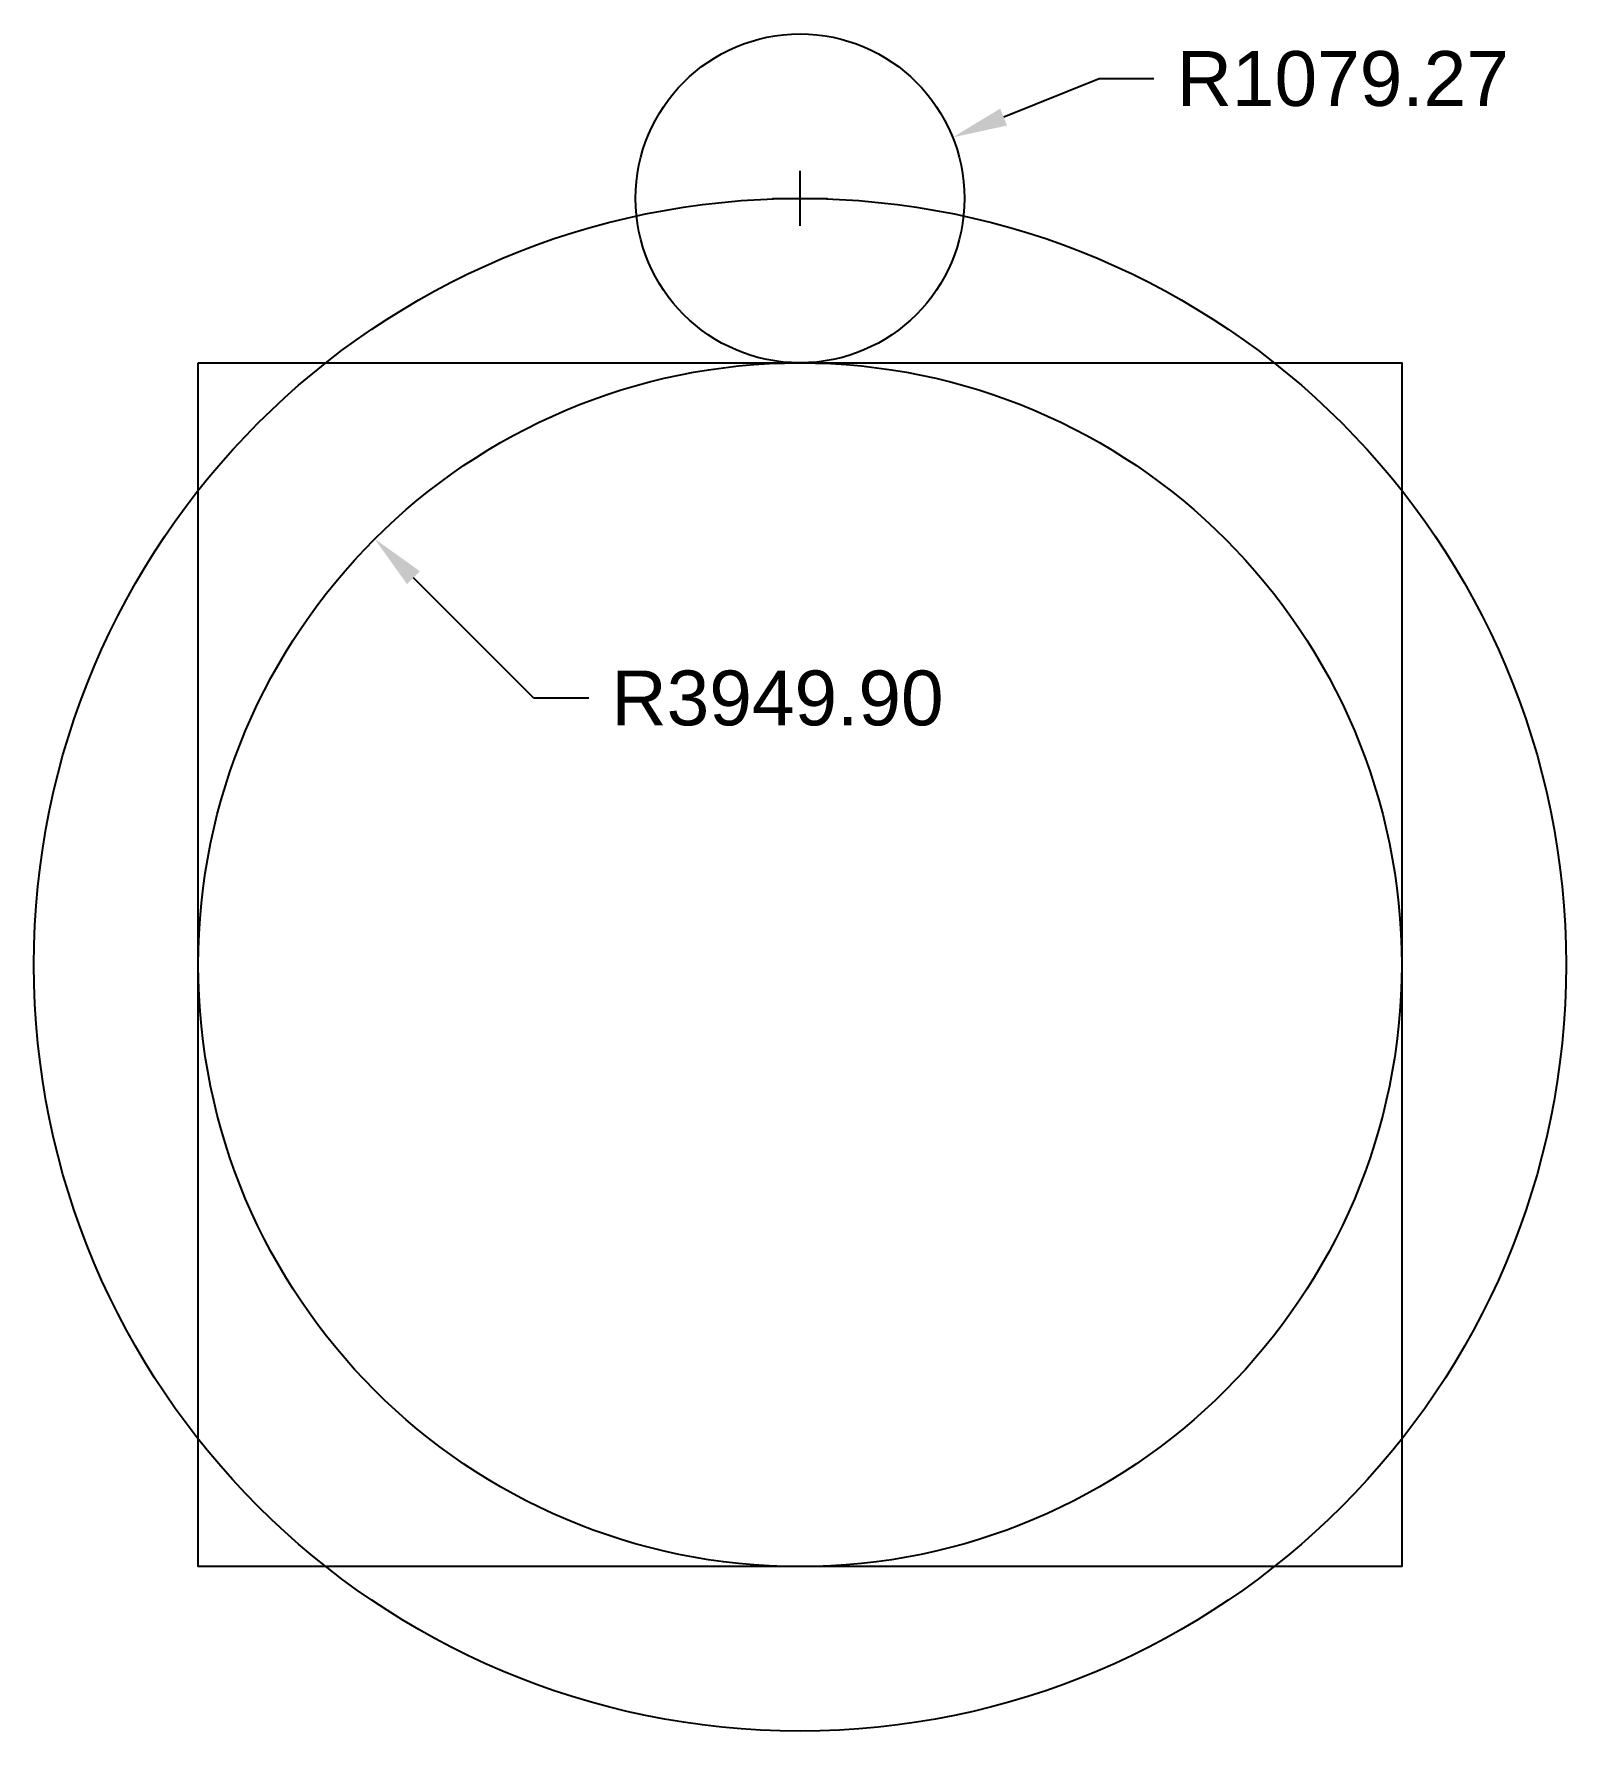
# Model space of a CAD drawing. Header units: inches. Extents: x -2492 to 7566, y -9215 to 1923.
import ezdxf

# ---------------------------------------------------------------- set-up
doc = ezdxf.new("R2010")
doc.units = ezdxf.units.IN
doc.header["$MEASUREMENT"] = 0
for name, color, linetype in [('Layer1', 1, 'Continuous'), ('Layer2', 3, 'Continuous'), ('Layer3', 2, 'Continuous'), ('Layer4', 6, 'Continuous')]:
    doc.layers.add(name, color=color, linetype=linetype)
doc.styles.get("Standard").update_dxf_attribs({"font": 'arial.ttf'})
doc.dimstyles.new('Standard$4', dxfattribs={"dimscale": 2000, "dimtxt": 0.18, "dimasz": 0.18, "dimexe": 0.18, "dimexo": 0.0625, "dimgap": 0.09, "dimtad": 0, "dimtih": 1, "dimtoh": 1, "dimzin": 0, "dimdsep": 46, "dimtxsty": 'Standard', "dimcen": 0.09, "dimadec": 0, "dimazin": 0, "dimtfac": 1, "dimtofl": 0, "dimtmove": 0, "dimatfit": 3, "dimfxl": 1, "dimtolj": 1, "dimtzin": 0, "dimarcsym": 0})

# ---------------------------------------------------------------- blocks, each defined once
blk = doc.blocks.new('*D5')
at = {"color": 0, "lineweight": -2, "transparency": 16777216}
for p, q in [((790, -2437), (0, -1646)), ((1150, -2437), (790, -2437))]:
    blk.add_line(p, q, dxfattribs=at)
at = {"color": 0, "transparency": 16777216}
blk.add_solid([(42, -1603), (-43, -1688), (-255, -1391)], dxfattribs=at)
at = {"layer": 'Defpoints', "color": 0, "transparency": 16777216}
for p in [(-255, -1391), (2537, -4185)]:
    blk.add_point(p, dxfattribs=at)
at = {"color": 0, "transparency": 16777216, "insert": (2389, -2437), "char_height": 360, "attachment_point": 5}
blk.add_mtext('\\A1;R3949.90', dxfattribs=at)
blk = doc.blocks.new('*D6')
at = {"color": 0, "lineweight": -2, "transparency": 16777216}
for p, q in [((4500, 1628), (3874, 1377)), ((4860, 1628), (4500, 1628)), ((2537, 664), (2537, 1024)), ((2357, 844), (2717, 844))]:
    blk.add_line(p, q, dxfattribs=at)
at = {"color": 0, "transparency": 16777216}
blk.add_solid([(3851, 1433), (3896, 1322), (3539, 1244)], dxfattribs=at)
at = {"layer": 'Defpoints', "color": 0, "transparency": 16777216}
for p in [(3539, 1244), (2537, 844)]:
    blk.add_point(p, dxfattribs=at)
at = {"color": 0, "transparency": 16777216, "insert": (6100, 1628), "char_height": 360, "attachment_point": 5}
blk.add_mtext('\\A1;R1079.27', dxfattribs=at)

msp = doc.modelspace()

# ---------------------------------------------------------------- linework, layer by layer
at = {"layer": 'Layer1'}
msp.add_lwpolyline([(-1412.969, -235.436), (6486.831, -235.436), (6486.831, -8135.236), (-1412.969, -8135.236)], close=True, dxfattribs=at)
at = {"layer": 'Layer2'}
msp.add_circle((2536.931, -4185.336), 5029.169, dxfattribs=at)
at = {"layer": 'Layer3'}
msp.add_circle((2536.931, -4185.336), 3949.9, dxfattribs=at)
at = {"layer": 'Layer4'}
msp.add_circle((2536.931, 843.833), 1079.269, dxfattribs=at)

# ---------------------------------------------------------------- dimensions: what is measured, and where the dimension line sits
for center, mpoint, picture, middle in [((2536.931, 843.833), (3539.294, 1243.944), '*D6', (6099.592, 1627.515)), ((2536.931, -4185.336), (-254.78, -1391.046), '*D5', (2388.828, -2436.861))]:
    dim = msp.add_radius_dim(center=center, mpoint=mpoint, dimstyle='Standard$4')
    dim.commit()
    dim.dimension.update_dxf_attribs({"geometry": picture, "text_midpoint": middle, "dimtype": 164})

doc.saveas('drawing.dxf')
